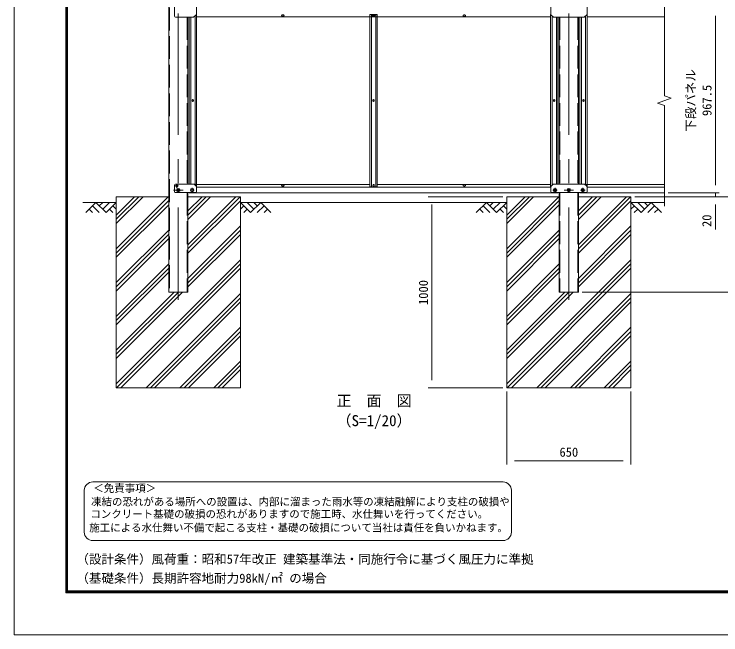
# Model space of a CAD drawing. Units: millimetres, scale not verified. Extents: x -4198 to 4202, y -2969 to 2971.
# Drawn here: x -4198 to -498, y -2969 to 281 of the extents above; entities that cross this region are included whole.
import ezdxf
from ezdxf.enums import TextEntityAlignment as Align

# ---------------------------------------------------------------- set-up
doc = ezdxf.new("R2010")
doc.units = ezdxf.units.MM
doc.header["$LTSCALE"] = 20
doc.linetypes.add('DASHED', pattern=[7.5, 6, -1.5])
doc.linetypes.add('USER1', pattern=[50.8, 31.75, -6.35, 6.35, -6.35])
for name, color, linetype, lineweight in [('0-0_D-TTL', 2, 'Continuous', 18), ('0-1_D-TTL-TXT', 7, 'Continuous', 18), ('0-4_D-BMK', 2, 'USER1', 13), ('0-5_D-DCR-HCH', 7, 'Continuous', 9), ('0-6_D-STR1', 1, 'Continuous', 18), ('0-7_D-STR3', 3, 'Continuous', 13), ('0-8_D-STR-DIM', 7, 'Continuous', 9), ('0-9_D-STR4', 7, 'Continuous', 9), ('0-D_D-BGD', 7, 'Continuous', 9)]:
    doc.layers.add(name, color=color, linetype=linetype, lineweight=lineweight)
doc.styles.add('ＭＳ ゴシック', font='')
doc.styles.get('ＭＳ ゴシック').set_extended_font_data('MS Gothic')

msp = doc.modelspace()

# ---------------------------------------------------------------- linework, layer by layer
at = {"layer": '0-0_D-TTL'}
for points in [[(-4198.28, 2970.65), (4201.72, 2970.65), (4201.72, -2969.35), (-4198.28, -2969.35)], [(-3928.28, 2750.65), (3931.72, 2750.65), (3931.72, -2749.35), (-3928.28, -2749.35)], [(-3925.78, 2748.15), (3929.22, 2748.15), (3929.22, -2746.85), (-3925.78, -2746.85)], [(-3923.28, 2745.65), (3926.72, 2745.65), (3926.72, -2744.35), (-3923.28, -2744.35)], [(-3920.78, 2743.15), (3924.22, 2743.15), (3924.22, -2741.85), (-3920.78, -2741.85)], [(-3918.28, 2740.65), (3921.72, 2740.65), (3921.72, -2739.35), (-3918.28, -2739.35)]]:
    msp.add_lwpolyline(points, close=True, dxfattribs=at)
at = {"layer": '0-1_D-TTL-TXT', "color": 2}
for p, q in [((-1638.59, -2168.45), (-3786.87, -2168.45)), ((-3830.79, -2212.37), (-3830.79, -2431.98)), ((-1594.67, -2431.98), (-1594.67, -2212.37)), ((-3786.87, -2475.9), (-1638.59, -2475.9))]:
    msp.add_line(p, q, dxfattribs=at)
for centre, start, end in [((-3786.87, -2212.37), 90, 180), ((-1638.59, -2212.37), 0, 90), ((-3786.87, -2431.98), 180, 270), ((-1638.59, -2431.98), 270, 0)]:
    msp.add_arc(centre, 43.92, start, end, dxfattribs=at)
at = {"layer": '0-4_D-BMK'}
for p, q in [((-3338.68, 2316.39), (-3338.68, -1215.11)), ((-1293.68, 2316.39), (-1293.68, -1215.11)), ((-3336.93, -618.61), (-3356.43, -618.61)), ((-3346.68, -629.36), (-3346.68, -609.86)), ((-3266.18, -628.11), (-3266.18, -652.11)), ((-1366.18, -628.11), (-1366.18, -652.11)), ((-1221.18, -628.11), (-1221.18, -652.11)), ((-3363.68, -640.11), (-3313.68, -640.11)), ((-3331.55, -640.11), (-3345.8, -640.11)), ((-3338.68, -648.74), (-3338.68, -631.49)), ((-1354.18, -640.11), (-1378.18, -640.11)), ((-1318.68, -640.11), (-1268.68, -640.11)), ((-1286.55, -640.11), (-1300.8, -640.11)), ((-1293.68, -648.74), (-1293.68, -631.49)), ((-1209.18, -640.11), (-1233.18, -640.11))]:
    msp.add_line(p, q, dxfattribs=at)
at = {"layer": '0-5_D-DCR-HCH'}
for p, q in [((-3663.68, -815.26), (-3523.53, -675.11)), ((-3663.68, -793.17), (-3545.63, -675.11)), ((-3663.68, -771.07), (-3567.72, -675.11)), ((-3663.68, -947.84), (-3390.95, -675.11)), ((-3663.68, -969.94), (-3388.68, -694.94)), ((-3288.68, -793.82), (-3169.98, -675.11)), ((-3288.68, -771.72), (-3192.07, -675.11)), ((-3288.68, -948.5), (-3015.3, -675.11)), ((-3288.68, -749.62), (-3214.17, -675.11)), ((-3288.68, -926.4), (-3037.39, -675.11)), ((-3288.68, -970.59), (-3013.68, -695.59)), ((-1618.68, -815.26), (-1478.53, -675.11)), ((-1618.68, -793.17), (-1500.63, -675.11)), ((-1618.68, -771.07), (-1522.72, -675.11)), ((-1618.68, -947.84), (-1345.95, -675.11)), ((-1618.68, -969.94), (-1343.68, -694.94)), ((-1243.68, -793.82), (-1124.98, -675.11)), ((-1243.68, -771.72), (-1147.07, -675.11)), ((-1243.68, -948.5), (-970.3, -675.11)), ((-1243.68, -749.62), (-1169.17, -675.11)), ((-1243.68, -926.4), (-992.39, -675.11)), ((-1243.68, -970.59), (-968.68, -695.59)), ((-3663.68, -992.04), (-3388.68, -717.04)), ((-1618.68, -992.04), (-1343.68, -717.04)), ((-3663.68, -1124.62), (-3388.68, -849.62)), ((-3288.68, -1103.18), (-3013.68, -828.18)), ((-3288.68, -1125.27), (-3013.68, -850.27)), ((-1618.68, -1124.62), (-1343.68, -849.62)), ((-1243.68, -1103.18), (-968.68, -828.18)), ((-1243.68, -1125.27), (-968.68, -850.27)), ((-3663.68, -1146.72), (-3388.68, -871.72)), ((-3288.68, -1147.37), (-3013.68, -872.37)), ((-1618.68, -1146.72), (-1343.68, -871.72)), ((-1243.68, -1147.37), (-968.68, -872.37)), ((-3663.68, -1168.82), (-3388.68, -893.82)), ((-1618.68, -1168.82), (-1343.68, -893.82)), ((-3663.68, -1654.95), (-3013.68, -1004.95)), ((-3663.68, -1301.4), (-3388.68, -1026.4)), ((-3661.74, -1675.11), (-3013.68, -1027.05)), ((-1618.68, -1654.95), (-968.68, -1004.95)), ((-1618.68, -1301.4), (-1343.68, -1026.4)), ((-1616.74, -1675.11), (-968.68, -1027.05)), ((-3663.68, -1323.5), (-3388.68, -1048.5)), ((-3663.68, -1345.59), (-3388.68, -1070.59)), ((-3639.65, -1675.11), (-3013.68, -1049.15)), ((-1618.68, -1323.5), (-1343.68, -1048.5)), ((-1618.68, -1345.59), (-1343.68, -1070.59)), ((-1594.65, -1675.11), (-968.68, -1049.15)), ((-3663.68, -1522.37), (-3316.42, -1175.11)), ((-3663.68, -1500.27), (-3338.52, -1175.11)), ((-3663.68, -1478.18), (-3360.62, -1175.11)), ((-3507.06, -1675.11), (-3013.68, -1181.73)), ((-1618.68, -1522.37), (-1271.42, -1175.11)), ((-1618.68, -1500.27), (-1293.52, -1175.11)), ((-1618.68, -1478.18), (-1315.62, -1175.11)), ((-1462.06, -1675.11), (-968.68, -1181.73)), ((-3484.97, -1675.11), (-3013.68, -1203.83)), ((-1439.97, -1675.11), (-968.68, -1203.83)), ((-3462.87, -1675.11), (-3013.68, -1225.92)), ((-1417.87, -1675.11), (-968.68, -1225.92)), ((-3330.29, -1675.11), (-3013.68, -1358.51)), ((-1285.29, -1675.11), (-968.68, -1358.51)), ((-3308.19, -1675.11), (-3013.68, -1380.6)), ((-3286.09, -1675.11), (-3013.68, -1402.7)), ((-1263.19, -1675.11), (-968.68, -1380.6)), ((-1241.09, -1675.11), (-968.68, -1402.7)), ((-3153.51, -1675.11), (-3013.68, -1535.28)), ((-1108.51, -1675.11), (-968.68, -1535.28)), ((-3131.41, -1675.11), (-3013.68, -1557.38)), ((-3109.32, -1675.11), (-3013.68, -1579.48)), ((-1086.41, -1675.11), (-968.68, -1557.38)), ((-1064.32, -1675.11), (-968.68, -1579.48))]:
    msp.add_line(p, q, dxfattribs=at)
at = {"layer": '0-6_D-STR1', "linetype": 'DASHED'}
for p, q in [((-3385.48, 2266.39), (-3385.48, -1175.11)), ((-3291.88, 265.89), (-3291.88, -608.61)), ((-1340.48, 265.89), (-1340.48, -608.61)), ((-1246.88, 265.89), (-1246.88, -608.61)), ((-3291.88, -653.61), (-3291.88, -1175.11)), ((-1340.48, -653.61), (-1340.48, -1175.11)), ((-1246.88, -653.61), (-1246.88, -1175.11))]:
    msp.add_line(p, q, dxfattribs=at)
at = {"layer": '0-6_D-STR1'}
for p, q in [((-3388.68, 2256.39), (-3388.68, -1175.11)), ((-3288.68, 265.89), (-3288.68, -608.61)), ((-3288.68, 265.89), (-3288.68, -608.61)), ((-3243.18, 267.39), (-1389.18, 267.39)), ((-2794.18, 276.89), (-2788.18, 276.89)), ((-2794.18, 269.89), (-2788.18, 269.89)), ((-2319.18, 276.89), (-2313.18, 276.89)), ((-2319.18, 269.89), (-2313.18, 269.89)), ((-1844.18, 276.89), (-1838.18, 276.89)), ((-1844.18, 269.89), (-1838.18, 269.89)), ((-1343.68, 265.89), (-1343.68, -608.61)), ((-1243.68, 265.89), (-1243.68, -608.61)), ((-1198.18, 267.39), (-793.68, 267.39)), ((-3256.06, -610.11), (-2335.18, -610.11)), ((-3243.68, -625.11), (-1388.68, -625.11)), ((-2794.18, -612.61), (-2788.18, -612.61)), ((-2794.18, -619.61), (-2788.18, -619.61)), ((-2297.18, -610.11), (-1389.18, -610.11)), ((-1844.18, -612.61), (-1838.18, -612.61)), ((-1844.18, -619.61), (-1838.18, -619.61)), ((-1211.06, -610.11), (-793.68, -610.11)), ((-1198.68, -625.11), (-793.68, -625.11)), ((-3288.68, -653.61), (-3288.68, -1175.11)), ((-3288.68, -653.61), (-3288.68, -1175.11)), ((-3281.18, -655.11), (-3281.18, -653.61)), ((-3281.18, -655.11), (-1351.18, -655.11)), ((-1351.18, -653.61), (-1351.18, -655.11)), ((-1343.68, -653.61), (-1343.68, -1175.11)), ((-1243.68, -653.61), (-1243.68, -1175.11)), ((-1236.18, -655.11), (-1236.18, -653.61)), ((-1236.18, -655.11), (-793.68, -655.11)), ((-3288.68, -1175.11), (-3388.68, -1175.11)), ((-1243.68, -1175.11), (-1343.68, -1175.11))]:
    msp.add_line(p, q, dxfattribs=at)
at = {"layer": '0-6_D-STR1', "linetype": 'DASHED'}
for centre in [(-3338.68, -640.11), (-1293.68, -640.11)]:
    msp.add_circle(centre, 6, dxfattribs=at)
at = {"layer": '0-6_D-STR1'}
for centre, start, end in [((-2794.18, 273.39), 90, 270), ((-2788.18, 273.39), 270, 90), ((-2319.18, 273.39), 90, 270), ((-2313.18, 273.39), 270, 90), ((-1844.18, 273.39), 90, 270), ((-1838.18, 273.39), 270, 90), ((-2794.18, -616.11), 90, 270), ((-2788.18, -616.11), 270, 90), ((-1844.18, -616.11), 90, 270), ((-1838.18, -616.11), 270, 90)]:
    msp.add_arc(centre, 3.5, start, end, dxfattribs=at)
at = {"layer": '0-7_D-STR3'}
for p, q in [((-3358.68, 270.89), (-3358.68, 355.89)), ((-3243.68, 347.02), (-3243.68, 279.76)), ((-1388.68, 279.76), (-1388.68, 347.02)), ((-1198.68, 347.02), (-1198.68, 279.76)), ((-3258.46, 265.89), (-3353.68, 265.89)), ((-3281.18, -608.61), (-3281.18, 265.89)), ((-3273.18, -608.61), (-3273.18, 265.89)), ((-3244.32, 278.29), (-3257.1, 266.42)), ((-3251.18, -614.63), (-3251.18, 271.92)), ((-3243.68, 280.14), (-3243.18, 280.14)), ((-3243.68, 280.14), (-3243.18, 280.14)), ((-3243.18, -622.86), (-3243.18, 280.14)), ((-2335.18, 280.14), (-2297.18, 280.14)), ((-2335.18, -622.86), (-2335.18, 280.14)), ((-2335.18, 280.14), (-2297.18, 280.14)), ((-2327.18, -622.86), (-2327.18, 280.14)), ((-2319.68, 273.89), (-2319.68, 270.89)), ((-2312.68, 270.89), (-2312.68, 273.89)), ((-2305.18, -622.86), (-2305.18, 280.14)), ((-2297.18, -622.86), (-2297.18, 280.14)), ((-1388.68, 280.14), (-1389.18, 280.14)), ((-1389.18, -622.86), (-1389.18, 280.14)), ((-1388.68, 280.14), (-1389.18, 280.14)), ((-1375.25, 266.42), (-1388.04, 278.29)), ((-1381.18, -614.67), (-1381.18, 271.92)), ((-1213.46, 265.89), (-1373.89, 265.89)), ((-1359.18, -608.61), (-1359.18, 265.89)), ((-1351.18, -608.61), (-1351.18, 265.89)), ((-1236.18, -608.61), (-1236.18, 265.89)), ((-1228.18, -608.61), (-1228.18, 265.89)), ((-1199.32, 278.29), (-1212.1, 266.42)), ((-1206.18, -614.63), (-1206.18, 271.92)), ((-1198.68, 280.14), (-1198.18, 280.14)), ((-1198.68, 280.14), (-1198.18, 280.14)), ((-1198.18, -622.86), (-1198.18, 280.14)), ((-3265.68, -172.86), (-3265.68, -169.86)), ((-3258.68, -169.86), (-3258.68, -172.86)), ((-2319.68, -172.86), (-2319.68, -169.86)), ((-2312.68, -169.86), (-2312.68, -172.86)), ((-1373.68, -169.86), (-1373.68, -172.86)), ((-1366.68, -172.86), (-1366.68, -169.86)), ((-1220.68, -172.86), (-1220.68, -169.86)), ((-1213.68, -169.86), (-1213.68, -172.86)), ((-3358.68, -648.61), (-3358.68, -613.61)), ((-3259.64, -608.61), (-3353.68, -608.61)), ((-3348.53, -618.19), (-3349.83, -618.22)), ((-3349.83, -619.01), (-3349.83, -618.22)), ((-3348.53, -619.03), (-3349.83, -619.01)), ((-3347.07, -615.46), (-3347.1, -616.76)), ((-3347.07, -621.76), (-3347.1, -620.47)), ((-3347.07, -621.76), (-3346.28, -621.76)), ((-3346.28, -621.76), (-3346.26, -620.47)), ((-3344.83, -618.19), (-3343.53, -618.22)), ((-3256.24, -609.94), (-3245.28, -620.08)), ((-3243.76, -622.86), (-3243.18, -622.86)), ((-3243.68, -648.61), (-3243.68, -623.75)), ((-2335.18, -622.86), (-2297.18, -622.86)), ((-2319.68, -616.61), (-2319.68, -613.61)), ((-2312.68, -613.61), (-2312.68, -616.61)), ((-1388.59, -622.86), (-1389.18, -622.86)), ((-1388.68, -623.8), (-1388.68, -648.61)), ((-1375.26, -609.2), (-1387.07, -620.13)), ((-1213.51, -608.61), (-1373.85, -608.61)), ((-1212.09, -609.2), (-1200.28, -620.13)), ((-1198.68, -648.61), (-1198.68, -623.44)), ((-3353.68, -653.61), (-3248.68, -653.61)), ((-3266.18, -632.61), (-3272.68, -636.35)), ((-3272.68, -643.87), (-3272.68, -636.35)), ((-3266.18, -647.61), (-3272.68, -643.87)), ((-3266.18, -632.61), (-3259.68, -636.35)), ((-3266.18, -647.61), (-3259.68, -643.87)), ((-3259.68, -643.87), (-3259.68, -636.35)), ((-1383.68, -653.61), (-1203.68, -653.61)), ((-1366.18, -632.61), (-1372.68, -636.35)), ((-1372.68, -643.87), (-1372.68, -636.35)), ((-1366.18, -647.61), (-1372.68, -643.87)), ((-1366.18, -632.61), (-1359.68, -636.35)), ((-1366.18, -647.61), (-1359.68, -643.87)), ((-1359.68, -643.87), (-1359.68, -636.35)), ((-1221.18, -632.61), (-1227.68, -636.35)), ((-1227.68, -643.87), (-1227.68, -636.35)), ((-1221.18, -647.61), (-1227.68, -643.87)), ((-1221.18, -632.61), (-1214.68, -636.35)), ((-1221.18, -647.61), (-1214.68, -643.87)), ((-1214.68, -643.87), (-1214.68, -636.35))]:
    msp.add_line(p, q, dxfattribs=at)
at = {"layer": '0-7_D-STR3', "linetype": 'DASHED'}
for p, q in [((-3338.68, -634.46), (-3344.34, -640.11)), ((-3344.34, -640.11), (-3338.68, -645.77)), ((-3338.68, -634.46), (-3333.02, -640.11)), ((-3333.02, -640.11), (-3338.68, -645.77)), ((-1299.34, -640.11), (-1293.68, -634.46)), ((-1293.68, -645.77), (-1299.34, -640.11)), ((-1288.02, -640.11), (-1293.68, -634.46)), ((-1293.68, -645.77), (-1288.02, -640.11))]:
    msp.add_line(p, q, dxfattribs=at)
at = {"layer": '0-7_D-STR3'}
for points in [[(-3347.07, -615.46), (-3346.28, -615.46), (-3346.26, -616.76)], [(-3344.83, -619.03), (-3343.53, -619.01), (-3343.53, -618.22)]]:
    msp.add_lwpolyline(points, dxfattribs=at)
for centre, radius in [((-3346.68, -618.61), 5.25), ((-3338.68, -640.11), 9), ((-3266.18, -640.11), 9), ((-3266.18, -640.11), 6.5), ((-1366.18, -640.11), 9), ((-1366.18, -640.11), 6.5), ((-1293.68, -640.11), 9), ((-1221.18, -640.11), 9), ((-1221.18, -640.11), 6.5)]:
    msp.add_circle(centre, radius, dxfattribs=at)
at = {"layer": '0-7_D-STR3', "linetype": 'DASHED'}
for centre, radius in [((-3338.68, -640.11), 4), ((-3338.68, -640.11), 3.2), ((-1293.68, -640.11), 4), ((-1293.68, -640.11), 3.2)]:
    msp.add_circle(centre, radius, dxfattribs=at)
at = {"layer": '0-7_D-STR3'}
for centre, radius, start, end in [((-3353.68, 270.89), 5, 180, 270), ((-3258.46, 267.89), 2, 270, 312.87889), ((-3245.68, 279.76), 2, 312.87889, 0), ((-2316.18, 273.89), 3.5, 0, 180), ((-2316.18, 270.89), 3.5, 180, 0), ((-1386.68, 279.76), 2, 180, 227.12111), ((-1373.89, 267.89), 2, 227.12111, 270), ((-1213.46, 267.89), 2, 270, 312.87889), ((-1200.68, 279.76), 2, 312.87889, 0), ((-3262.18, -169.86), 3.5, 0, 180), ((-3262.18, -172.86), 3.5, 180, 0), ((-2316.18, -169.86), 3.5, 0, 180), ((-2316.18, -172.86), 3.5, 180, 0), ((-1370.18, -169.86), 3.5, 0, 180), ((-1370.18, -172.86), 3.5, 180, 0), ((-1217.18, -169.86), 3.5, 0, 180), ((-1217.18, -172.86), 3.5, 180, 0), ((-3353.68, -613.61), 5, 90, 180), ((-3348.58, -616.71), 1.49, 270, 0), ((-3348.58, -620.52), 1.49, 0, 90), ((-3344.77, -616.71), 1.49, 180, 270), ((-3344.77, -620.52), 1.49, 90, 180), ((-3259.64, -613.61), 5, 47.21723, 90), ((-3248.68, -623.75), 5, 0, 47.21723), ((-2316.18, -613.61), 3.5, 0, 180), ((-2316.18, -616.61), 3.5, 180, 0), ((-1383.68, -623.8), 5, 132.78277, 180), ((-1373.85, -610.61), 2, 90, 134.99999), ((-1213.51, -610.61), 2, 45.00001, 90), ((-1203.68, -623.8), 5, 0, 47.21723), ((-3353.68, -648.61), 5, 180, 270), ((-3248.68, -648.61), 5, 270, 0), ((-1383.68, -648.61), 5, 180, 270), ((-1203.68, -648.61), 5, 270, 0)]:
    msp.add_arc(centre, radius, start, end, dxfattribs=at)
at = {"layer": '0-8_D-STR-DIM'}
for p, q in [((-526.3, 272.39), (-526.3, 232.39)), ((-526.3, 272.39), (-526.3, -615.11)), ((-526.3, -615.11), (-526.3, -575.11)), ((-773.68, -655.11), (-506.3, -655.11)), ((-773.68, -655.11), (-506.3, -655.11)), ((-526.3, -655.11), (-526.3, -675.11)), ((-1638.68, -675.11), (-2030.39, -675.11)), ((-948.68, -675.11), (-370.48, -675.11)), ((-948.68, -675.11), (-370.48, -675.11)), ((-948.68, -675.11), (-506.3, -675.11)), ((-2010.39, -715.11), (-2010.39, -1635.11)), ((-526.3, -715.11), (-526.3, -846.5)), ((-1223.68, -1175.11), (-370.48, -1175.11)), ((-1223.68, -1175.11), (-243.89, -1175.11)), ((-1638.68, -1675.11), (-2030.39, -1675.11)), ((-1618.68, -1695.11), (-1618.68, -2077.63)), ((-968.68, -1695.11), (-968.68, -2077.63)), ((-1008.68, -2057.63), (-1578.68, -2057.63))]:
    msp.add_line(p, q, dxfattribs=at)
msp.add_lwpolyline([(-793.68, -725.11), (-793.68, -197.01), (-828.92, -184.19), (-758.44, -158.54), (-793.68, -145.71), (-793.68, 772.49), (-828.92, 785.31), (-758.44, 810.96), (-793.68, 823.79), (-793.68, 1741.99), (-828.92, 1754.81), (-758.44, 1780.46), (-793.68, 1793.29), (-793.68, 2301.39)], dxfattribs=at)
at = {"layer": '0-9_D-STR4'}
for points in [[(-3388.68, -675.11), (-3663.68, -675.11), (-3663.68, -1675.11), (-3013.68, -1675.11), (-3013.68, -675.11), (-3288.68, -675.11)], [(-1343.68, -675.11), (-1618.68, -675.11), (-1618.68, -1675.11), (-968.68, -1675.11), (-968.68, -675.11), (-1243.68, -675.11)]]:
    msp.add_lwpolyline(points, dxfattribs=at)
at = {"layer": '0-D_D-BGD'}
for p, q in [((-3663.68, -705.11), (-3838.68, -705.11)), ((-3770.1, -705.11), (-3823.31, -758.32)), ((-3787.84, -722.85), (-3752.2, -758.32)), ((-3770.1, -705.11), (-3716.89, -758.32)), ((-3752.37, -722.85), (-3734.63, -705.11)), ((-3734.63, -740.59), (-3699.15, -705.11)), ((-3716.89, -758.32), (-3663.68, -705.11)), ((-3681.42, -722.85), (-3663.68, -740.51)), ((-1618.68, -705.11), (-3013.68, -705.11)), ((-2960.47, -758.32), (-3013.68, -705.11)), ((-2995.94, -722.85), (-3013.68, -740.51)), ((-2942.73, -740.59), (-2978.2, -705.11)), ((-2907.25, -705.11), (-2960.47, -758.32)), ((-2924.99, -722.85), (-2942.73, -705.11)), ((-2889.52, -722.85), (-2925.15, -758.32)), ((-2907.25, -705.11), (-2854.04, -758.32)), ((-1725.1, -705.11), (-1778.31, -758.32)), ((-1742.84, -722.85), (-1707.2, -758.32)), ((-1725.1, -705.11), (-1671.89, -758.32)), ((-1707.37, -722.85), (-1689.63, -705.11)), ((-1689.63, -740.59), (-1654.15, -705.11)), ((-1671.89, -758.32), (-1618.68, -705.11)), ((-1636.42, -722.85), (-1618.68, -740.51)), ((-968.68, -705.11), (-793.68, -705.11)), ((-915.47, -758.32), (-968.68, -705.11)), ((-950.94, -722.85), (-968.68, -740.51)), ((-897.73, -740.59), (-933.2, -705.11)), ((-862.25, -705.11), (-915.47, -758.32)), ((-879.99, -722.85), (-897.73, -705.11)), ((-844.52, -722.85), (-880.15, -758.32)), ((-862.25, -705.11), (-809.04, -758.32)), ((-3805.58, -740.59), (-3787.76, -758.32)), ((-3699.15, -740.59), (-3681.33, -758.32)), ((-2978.2, -740.59), (-2996.02, -758.32)), ((-2871.78, -740.59), (-2889.6, -758.32)), ((-1760.58, -740.59), (-1742.76, -758.32)), ((-1654.15, -740.59), (-1636.33, -758.32)), ((-933.2, -740.59), (-951.02, -758.32)), ((-826.78, -740.59), (-844.6, -758.32))]:
    msp.add_line(p, q, dxfattribs=at)

# ---------------------------------------------------------------- texts
at = {"layer": '0-1_D-TTL-TXT', "style": 'ＭＳ ゴシック'}
for s, height, p in [('正\u3000面\u3000図', 57.77, (-2510.42, -1789.56)), ('（S=1/20）', 57.77, (-2510.42, -1893.78)), ('＜免責事項＞ \u3000\u3000', 40.18, (-3783.61, -2233.61)), ('凍結の恐れがある場所への設置は、内部に溜まった雨水等の凍結融解により支柱の破損や', 40.18, (-3795.49, -2304.32)), ('コンクリート基礎の破損の恐れがありますので施工時、水仕舞いを行ってください。', 40.18, (-3799.1, -2368.82)), ('施工による水仕舞い不備で起こる支柱・基礎の破損について当社は責任を負いかねます。 ', 40.18, (-3805.24, -2440.4)), ('（設計条件）風荷重：昭和57年改正 建築基準法・同施行令に基づく風圧力に準拠', 48.09, (-3872.51, -2611.12)), ('（基礎条件）長期許容地耐力98kN/㎡ の場合', 48.09, (-3872.51, -2711.12))]:
    msp.add_text(s, height=height, dxfattribs=at).set_placement(p, align=Align.BOTTOM_LEFT)
at = {"layer": '0-8_D-STR-DIM', "style": 'ＭＳ ゴシック'}
for s, p in [('下段パネル', (-617.02, -334.84)), ('967.5', (-532.44, -252.34)), ('20', (-533.05, -833.56)), ('1000', (-2017.13, -1242.01))]:
    msp.add_text(s, height=48.09, rotation=90, dxfattribs=at).set_placement(p, align=Align.BOTTOM_LEFT)
msp.add_text('650', height=48.09, dxfattribs=at).set_placement((-1342.93, -2050.89), align=Align.BOTTOM_LEFT)

doc.saveas('drawing.dxf')
